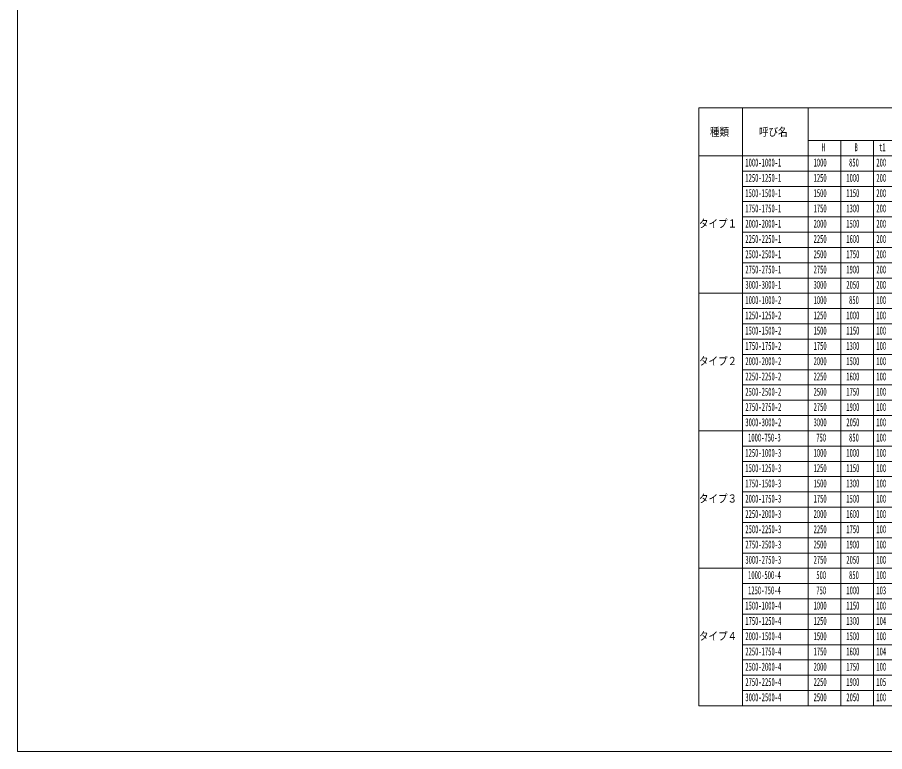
# Model space of a CAD drawing. Units: millimetres, scale not verified. Extents: x 105 to 20295, y 75 to 14175.
# Drawn here: x 105 to 8051, y 75 to 6804 of the extents above; entities that cross this region are included whole.
import ezdxf
from ezdxf.enums import TextEntityAlignment as Align

# ---------------------------------------------------------------- set-up
doc = ezdxf.new("R2010")
doc.units = ezdxf.units.MM
doc.header["$LTSCALE"] = 50
doc.layers.add('1', color=7, linetype='Continuous', lineweight=18)
doc.styles.add('ＭＳ ゴシック', font='')
doc.styles.get('ＭＳ ゴシック').set_extended_font_data('MS Gothic')

msp = doc.modelspace()

# ---------------------------------------------------------------- linework, layer by layer
at = {"layer": '1'}
for p, q in [((105, 14175), (105, 75)), ((6350, 5975), (9250, 5975)), ((6350, 5975), (6350, 4275)), ((6750, 5815), (6750, 5975)), ((7350, 5815), (7350, 5975)), ((6750, 5675), (6750, 5815)), ((7350, 5675), (7350, 5815)), ((6750, 5675), (6750, 4275)), ((7350, 5675), (9250, 5675)), ((7350, 5675), (7350, 4275)), ((7650, 5675), (7650, 4275)), ((7950, 5675), (7950, 4275)), ((6750, 5535), (6350, 5535)), ((6750, 5535), (7350, 5535)), ((7350, 5535), (9250, 5535)), ((6750, 5395), (9250, 5395)), ((6750, 5255), (9250, 5255)), ((6750, 5115), (9250, 5115)), ((6750, 4975), (9250, 4975)), ((6750, 4835), (9250, 4835)), ((6750, 4695), (9250, 4695)), ((6750, 4555), (9250, 4555)), ((6750, 4415), (9250, 4415)), ((6350, 4275), (6350, 3015)), ((6350, 4275), (9650, 4275)), ((6750, 4275), (6750, 3015)), ((7350, 4275), (7350, 3015)), ((7650, 4275), (7650, 3015)), ((7950, 4275), (7950, 3015)), ((6750, 4135), (9250, 4135)), ((6750, 3995), (9250, 3995)), ((6750, 3855), (9250, 3855)), ((6750, 3715), (9250, 3715)), ((6750, 3575), (9250, 3575)), ((6750, 3435), (9250, 3435)), ((6750, 3295), (9250, 3295)), ((6750, 3155), (9250, 3155)), ((6350, 3015), (6350, 1755)), ((6350, 3015), (9650, 3015)), ((6750, 3015), (6750, 1755)), ((7350, 3015), (7350, 1755)), ((7650, 3015), (7650, 1755)), ((7950, 3015), (7950, 1755)), ((6750, 2875), (9250, 2875)), ((6750, 2735), (9250, 2735)), ((6750, 2595), (9250, 2595)), ((6750, 2455), (9250, 2455)), ((6750, 2315), (9250, 2315)), ((6750, 2175), (9250, 2175)), ((6750, 2035), (9250, 2035)), ((6750, 1895), (9250, 1895)), ((6350, 1755), (9650, 1755)), ((6350, 1755), (6350, 495)), ((6750, 1755), (6750, 495)), ((7350, 1755), (7350, 495)), ((7650, 1755), (7650, 495)), ((7950, 1755), (7950, 495)), ((6750, 1615), (9250, 1615)), ((6750, 1475), (9250, 1475)), ((6750, 1335), (9250, 1335)), ((6750, 1195), (9250, 1195)), ((6750, 1055), (9250, 1055)), ((6750, 915), (9250, 915)), ((6750, 775), (9250, 775)), ((6750, 635), (9250, 635)), ((6350, 495), (10250, 495)), ((105, 75), (20295, 75))]:
    msp.add_line(p, q, dxfattribs=at)

# ---------------------------------------------------------------- texts
at = {"layer": '1', "style": 'ＭＳ ゴシック'}
for s, width, p in [('呼び名', 0.85, (6900, 5695)), ('種類', 0.85, (6450, 5695)), ('H', 0.5, (7475, 5555)), ('B', 0.5, (7775, 5555)), ('t1', 0.5, (8000, 5555)), ('1000-1000-1', 0.5, (6775, 5415)), ('1000', 0.5, (7400, 5415)), ('850', 0.5, (7725, 5415)), ('200', 0.5, (7975, 5415)), ('1250-1250-1', 0.5, (6775, 5275)), ('1250', 0.5, (7400, 5275)), ('1000', 0.5, (7700, 5275)), ('200', 0.5, (7975, 5275)), ('1500-1500-1', 0.5, (6775, 5135)), ('1500', 0.5, (7400, 5135)), ('1150', 0.5, (7700, 5135)), ('200', 0.5, (7975, 5135)), ('1750-1750-1', 0.5, (6775, 4995)), ('1750', 0.5, (7400, 4995)), ('1300', 0.5, (7700, 4995)), ('200', 0.5, (7975, 4995)), ('タイプ１', 0.85, (6350, 4855)), ('2000-2000-1', 0.5, (6775, 4855)), ('2000', 0.5, (7400, 4855)), ('1500', 0.5, (7700, 4855)), ('200', 0.5, (7975, 4855)), ('2250-2250-1', 0.5, (6775, 4715)), ('2250', 0.5, (7400, 4715)), ('1600', 0.5, (7700, 4715)), ('200', 0.5, (7975, 4715)), ('2500-2500-1', 0.5, (6775, 4575)), ('2500', 0.5, (7400, 4575)), ('1750', 0.5, (7700, 4575)), ('200', 0.5, (7975, 4575)), ('2750-2750-1', 0.5, (6775, 4435)), ('2750', 0.5, (7400, 4435)), ('1900', 0.5, (7700, 4435)), ('200', 0.5, (7975, 4435)), ('3000-3000-1', 0.5, (6775, 4295)), ('3000', 0.5, (7400, 4295)), ('2050', 0.5, (7700, 4295)), ('200', 0.5, (7975, 4295)), ('1000-1000-2', 0.5, (6775, 4155)), ('1000', 0.5, (7400, 4155)), ('850', 0.5, (7725, 4155)), ('100', 0.5, (7975, 4155)), ('1250-1250-2', 0.5, (6775, 4015)), ('1250', 0.5, (7400, 4015)), ('1000', 0.5, (7700, 4015)), ('100', 0.5, (7975, 4015)), ('1500-1500-2', 0.5, (6775, 3875)), ('1500', 0.5, (7400, 3875)), ('1150', 0.5, (7700, 3875)), ('100', 0.5, (7975, 3875)), ('1750-1750-2', 0.5, (6775, 3735)), ('1750', 0.5, (7400, 3735)), ('1300', 0.5, (7700, 3735)), ('100', 0.5, (7975, 3735)), ('タイプ２', 0.85, (6350, 3595)), ('2000-2000-2', 0.5, (6775, 3595)), ('2000', 0.5, (7400, 3595)), ('1500', 0.5, (7700, 3595)), ('100', 0.5, (7975, 3595)), ('2250-2250-2', 0.5, (6775, 3455)), ('2250', 0.5, (7400, 3455)), ('1600', 0.5, (7700, 3455)), ('100', 0.5, (7975, 3455)), ('2500-2500-2', 0.5, (6775, 3315)), ('2500', 0.5, (7400, 3315)), ('1750', 0.5, (7700, 3315)), ('100', 0.5, (7975, 3315)), ('2750-2750-2', 0.5, (6775, 3175)), ('2750', 0.5, (7400, 3175)), ('1900', 0.5, (7700, 3175)), ('100', 0.5, (7975, 3175)), ('3000-3000-2', 0.5, (6775, 3035)), ('3000', 0.5, (7400, 3035)), ('2050', 0.5, (7700, 3035)), ('100', 0.5, (7975, 3035)), ('1000-750-3', 0.5, (6800, 2895)), ('750', 0.5, (7425, 2895)), ('850', 0.5, (7725, 2895)), ('100', 0.5, (7975, 2895)), ('1250-1000-3', 0.5, (6775, 2755)), ('1000', 0.5, (7400, 2755)), ('1000', 0.5, (7700, 2755)), ('100', 0.5, (7975, 2755)), ('1500-1250-3', 0.5, (6775, 2615)), ('1250', 0.5, (7400, 2615)), ('1150', 0.5, (7700, 2615)), ('100', 0.5, (7975, 2615)), ('1750-1500-3', 0.5, (6775, 2475)), ('1500', 0.5, (7400, 2475)), ('1300', 0.5, (7700, 2475)), ('100', 0.5, (7975, 2475)), ('タイプ３', 0.85, (6350, 2335)), ('2000-1750-3', 0.5, (6775, 2335)), ('1750', 0.5, (7400, 2335)), ('1500', 0.5, (7700, 2335)), ('100', 0.5, (7975, 2335)), ('2250-2000-3', 0.5, (6775, 2195)), ('2000', 0.5, (7400, 2195)), ('1600', 0.5, (7700, 2195)), ('100', 0.5, (7975, 2195)), ('2500-2250-3', 0.5, (6775, 2055)), ('2250', 0.5, (7400, 2055)), ('1750', 0.5, (7700, 2055)), ('100', 0.5, (7975, 2055)), ('2750-2500-3', 0.5, (6775, 1915)), ('2500', 0.5, (7400, 1915)), ('1900', 0.5, (7700, 1915)), ('100', 0.5, (7975, 1915)), ('3000-2750-3', 0.5, (6775, 1775)), ('2750', 0.5, (7400, 1775)), ('2050', 0.5, (7700, 1775)), ('100', 0.5, (7975, 1775)), ('1000-500-4', 0.5, (6800, 1635)), ('500', 0.5, (7425, 1635)), ('850', 0.5, (7725, 1635)), ('100', 0.5, (7975, 1635)), ('1250-750-4', 0.5, (6800, 1495)), ('750', 0.5, (7425, 1495)), ('1000', 0.5, (7700, 1495)), ('103', 0.5, (7975, 1495)), ('1500-1000-4', 0.5, (6775, 1355)), ('1000', 0.5, (7400, 1355)), ('1150', 0.5, (7700, 1355)), ('100', 0.5, (7975, 1355)), ('1750-1250-4', 0.5, (6775, 1215)), ('1250', 0.5, (7400, 1215)), ('1300', 0.5, (7700, 1215)), ('104', 0.5, (7975, 1215)), ('タイプ４', 0.85, (6350, 1075)), ('2000-1500-4', 0.5, (6775, 1075)), ('1500', 0.5, (7400, 1075)), ('1500', 0.5, (7700, 1075)), ('100', 0.5, (7975, 1075)), ('2250-1750-4', 0.5, (6775, 935)), ('1750', 0.5, (7400, 935)), ('1600', 0.5, (7700, 935)), ('104', 0.5, (7975, 935)), ('2500-2000-4', 0.5, (6775, 795)), ('2000', 0.5, (7400, 795)), ('1750', 0.5, (7700, 795)), ('100', 0.5, (7975, 795)), ('2750-2250-4', 0.5, (6775, 655)), ('2250', 0.5, (7400, 655)), ('1900', 0.5, (7700, 655)), ('105', 0.5, (7975, 655)), ('3000-2500-4', 0.5, (6775, 515)), ('2500', 0.5, (7400, 515)), ('2050', 0.5, (7700, 515)), ('100', 0.5, (7975, 515))]:
    msp.add_text(s, height=73.31, dxfattribs=dict(at, width=width)).set_placement(p, align=Align.BOTTOM_LEFT)

doc.saveas('drawing.dxf')
